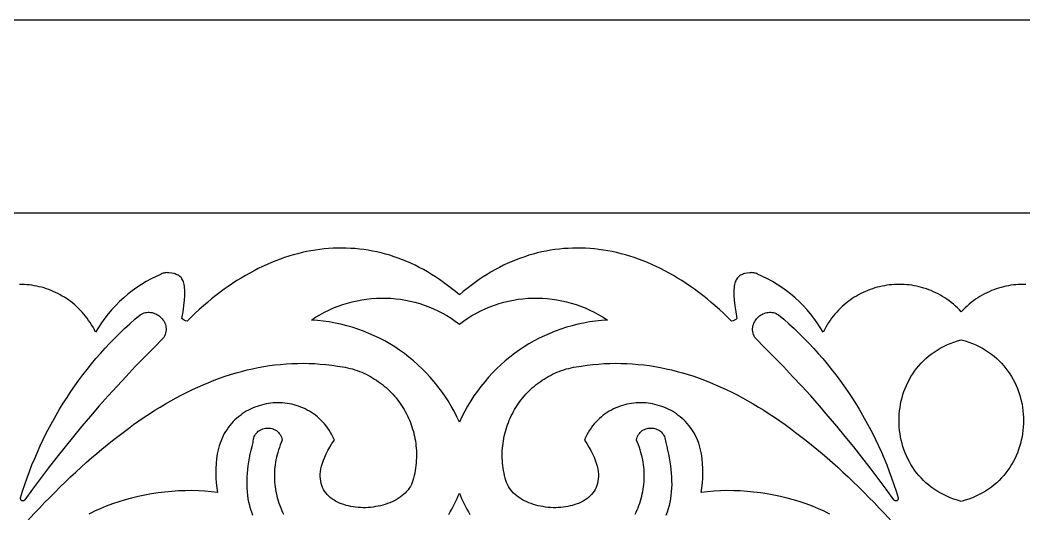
# Model space of a CAD drawing. Extents: x 1274 to 2074, y -191 to -51.
# Drawn here: x 1617.6 to 1747.8, y -114.6 to -50.5 of the extents above; entities that cross this region are included whole.
import ezdxf

# ---------------------------------------------------------------- set-up
doc = ezdxf.new("R2010")
doc.units = 0
doc.layers.add('LAYER_1', color=18, linetype='CONTINUOUS')

msp = doc.modelspace()

# ---------------------------------------------------------------- linework, layer by layer
at = {"layer": 'LAYER_1'}
for points in [[(2074.4, -190.54), (2074.4, -50.54), (1274.4, -50.54), (1274.4, -190.54)], [(1655.37, -89.43), (1655.92, -89.06), (1656.49, -88.73), (1657.06, -88.41), (1657.65, -88.13), (1658.24, -87.86), (1658.84, -87.62), (1659.44, -87.41), (1660.05, -87.22), (1660.67, -87.06), (1661.29, -86.92), (1661.91, -86.8), (1662.54, -86.71), (1663.17, -86.64), (1663.8, -86.6), (1664.43, -86.58), (1665.06, -86.58), (1665.69, -86.61), (1666.32, -86.67), (1666.95, -86.74), (1667.57, -86.85), (1668.19, -86.97), (1668.81, -87.12), (1669.42, -87.3), (1670.02, -87.5), (1670.62, -87.72), (1671.21, -87.96), (1671.79, -88.24), (1672.37, -88.53), (1672.94, -88.85), (1673.49, -89.19), (1674.04, -89.56), (1674.57, -89.94), (1675.1, -89.56), (1675.65, -89.19), (1676.2, -88.85), (1676.77, -88.53), (1677.34, -88.24), (1677.93, -87.96), (1678.52, -87.72), (1679.12, -87.5), (1679.72, -87.3), (1680.33, -87.12), (1680.95, -86.97), (1681.57, -86.85), (1682.19, -86.74), (1682.82, -86.67), (1683.45, -86.61), (1684.08, -86.58), (1684.71, -86.58), (1685.34, -86.6), (1685.97, -86.64), (1686.6, -86.71), (1687.23, -86.8), (1687.85, -86.92), (1688.47, -87.06), (1689.09, -87.22), (1689.7, -87.41), (1690.3, -87.62), (1690.9, -87.86), (1691.49, -88.13), (1692.07, -88.41), (1692.65, -88.73), (1693.21, -89.06), (1693.77, -89.43), (1692.99, -89.48), (1692.21, -89.56), (1691.45, -89.67), (1690.69, -89.81), (1689.93, -89.97), (1689.19, -90.16), (1688.45, -90.37), (1687.73, -90.61), (1687.01, -90.87), (1686.31, -91.15), (1685.61, -91.46), (1684.93, -91.79), (1684.26, -92.14), (1683.6, -92.52), (1682.96, -92.92), (1682.33, -93.34), (1681.71, -93.78), (1681.11, -94.24), (1680.52, -94.72), (1679.95, -95.22), (1679.4, -95.75), (1678.86, -96.29), (1678.35, -96.85), (1677.85, -97.42), (1677.36, -98.02), (1676.9, -98.63), (1676.46, -99.27), (1676.04, -99.91), (1675.64, -100.58), (1675.26, -101.26), (1674.9, -101.96), (1674.57, -102.67), (1674.23, -101.96), (1673.88, -101.26), (1673.5, -100.58), (1673.1, -99.91), (1672.68, -99.27), (1672.23, -98.63), (1671.77, -98.02), (1671.29, -97.42), (1670.79, -96.85), (1670.27, -96.29), (1669.74, -95.75), (1669.18, -95.22), (1668.61, -94.72), (1668.03, -94.24), (1667.43, -93.78), (1666.81, -93.34), (1666.18, -92.92), (1665.54, -92.52), (1664.88, -92.14), (1664.21, -91.79), (1663.52, -91.46), (1662.83, -91.15), (1662.12, -90.87), (1661.41, -90.61), (1660.68, -90.37), (1659.95, -90.16), (1659.2, -89.97), (1658.45, -89.81), (1657.69, -89.67), (1656.92, -89.56), (1656.15, -89.48)], [(1618.19, -112.73), (1618.16, -112.78), (1618.11, -112.82), (1618.06, -112.85), (1618.01, -112.87), (1617.96, -112.88), (1617.91, -112.88), (1617.86, -112.87), (1617.81, -112.85), (1617.77, -112.82), (1617.73, -112.79), (1617.69, -112.75), (1617.67, -112.7), (1617.65, -112.65), (1617.64, -112.6), (1617.64, -112.54), (1617.66, -112.48), (1617.92, -111.61), (1618.2, -110.75), (1618.5, -109.89), (1618.81, -109.05), (1619.13, -108.2), (1619.48, -107.37), (1619.83, -106.54), (1620.2, -105.72), (1620.59, -104.91), (1620.98, -104.11), (1621.4, -103.31), (1621.83, -102.52), (1622.27, -101.74), (1622.72, -100.97), (1623.19, -100.21), (1623.68, -99.45), (1624.17, -98.71), (1624.68, -97.97), (1625.21, -97.24), (1625.74, -96.53), (1626.29, -95.82), (1626.86, -95.12), (1627.43, -94.43), (1628.02, -93.76), (1628.62, -93.09), (1629.24, -92.44), (1629.86, -91.79), (1630.5, -91.16), (1631.15, -90.54), (1631.81, -89.93), (1632.49, -89.33), (1633.17, -88.74), (1633.33, -88.65), (1633.5, -88.57), (1633.67, -88.51), (1633.84, -88.46), (1634.01, -88.43), (1634.18, -88.42), (1634.35, -88.42), (1634.53, -88.43), (1634.7, -88.46), (1634.86, -88.5), (1635.03, -88.56), (1635.19, -88.62), (1635.34, -88.7), (1635.49, -88.79), (1635.64, -88.89), (1635.77, -89), (1635.9, -89.12), (1636.02, -89.25), (1636.12, -89.38), (1636.22, -89.53), (1636.31, -89.68), (1636.38, -89.84), (1636.44, -90.01), (1636.48, -90.18), (1636.51, -90.35), (1636.53, -90.54), (1636.53, -90.72), (1636.51, -90.91), (1636.47, -91.11), (1636.41, -91.31), (1636.33, -91.5), (1636.24, -91.71), (1636.16, -91.79), (1634.94, -93.01), (1633.72, -94.23), (1632.52, -95.47), (1631.33, -96.73), (1630.16, -97.99), (1629, -99.27), (1627.86, -100.56), (1626.72, -101.87), (1625.61, -103.18), (1624.5, -104.51), (1623.42, -105.85), (1622.34, -107.2), (1621.28, -108.57), (1620.24, -109.95), (1619.21, -111.33)], [(1712.9, -91.71), (1712.8, -91.5), (1712.72, -91.31), (1712.67, -91.11), (1712.63, -90.91), (1712.61, -90.72), (1712.61, -90.54), (1712.62, -90.35), (1712.65, -90.18), (1712.7, -90.01), (1712.76, -89.84), (1712.83, -89.68), (1712.92, -89.53), (1713.01, -89.38), (1713.12, -89.25), (1713.24, -89.12), (1713.36, -89), (1713.5, -88.89), (1713.64, -88.79), (1713.79, -88.7), (1713.95, -88.62), (1714.11, -88.56), (1714.27, -88.5), (1714.44, -88.46), (1714.61, -88.43), (1714.78, -88.42), (1714.96, -88.42), (1715.13, -88.43), (1715.3, -88.46), (1715.47, -88.51), (1715.64, -88.57), (1715.8, -88.65), (1715.96, -88.74), (1716.65, -89.33), (1717.32, -89.93), (1717.99, -90.54), (1718.64, -91.16), (1719.27, -91.79), (1719.9, -92.44), (1720.51, -93.09), (1721.12, -93.76), (1721.7, -94.43), (1722.28, -95.12), (1722.84, -95.82), (1723.39, -96.53), (1723.93, -97.24), (1724.45, -97.97), (1724.96, -98.71), (1725.46, -99.45), (1725.94, -100.21), (1726.41, -100.97), (1726.87, -101.74), (1727.31, -102.52), (1727.74, -103.31), (1728.15, -104.11), (1728.55, -104.91), (1728.94, -105.72), (1729.31, -106.54), (1729.66, -107.37), (1730, -108.2), (1730.33, -109.05), (1730.64, -109.89), (1730.93, -110.75), (1731.21, -111.61), (1731.48, -112.48), (1731.49, -112.54), (1731.5, -112.6), (1731.49, -112.65), (1731.47, -112.7), (1731.44, -112.75), (1731.41, -112.79), (1731.37, -112.82), (1731.33, -112.85), (1731.28, -112.87), (1731.23, -112.88), (1731.17, -112.88), (1731.12, -112.87), (1731.07, -112.85), (1731.02, -112.82), (1730.98, -112.78), (1730.94, -112.73), (1729.93, -111.33), (1728.9, -109.95), (1727.85, -108.57), (1726.79, -107.2), (1725.72, -105.85), (1724.63, -104.51), (1723.53, -103.18), (1722.41, -101.87), (1721.28, -100.56), (1720.14, -99.27), (1718.98, -97.99), (1717.8, -96.73), (1716.62, -95.47), (1715.41, -94.23), (1714.2, -93.01), (1712.97, -91.79)], [(1739.67, -112.93), (1739.18, -112.79), (1738.7, -112.64), (1738.23, -112.46), (1737.78, -112.27), (1737.35, -112.06), (1736.93, -111.84), (1736.53, -111.6), (1736.14, -111.35), (1735.77, -111.09), (1735.42, -110.81), (1735.08, -110.52), (1734.76, -110.21), (1734.45, -109.89), (1734.16, -109.57), (1733.88, -109.23), (1733.62, -108.88), (1733.38, -108.53), (1733.15, -108.16), (1732.94, -107.79), (1732.74, -107.41), (1732.56, -107.02), (1732.39, -106.63), (1732.24, -106.23), (1732.11, -105.82), (1731.99, -105.41), (1731.89, -105), (1731.8, -104.58), (1731.73, -104.16), (1731.67, -103.74), (1731.63, -103.31), (1731.61, -102.89), (1731.6, -102.46), (1731.61, -102.03), (1731.63, -101.61), (1731.67, -101.18), (1731.73, -100.76), (1731.8, -100.34), (1731.89, -99.92), (1731.99, -99.51), (1732.11, -99.1), (1732.24, -98.69), (1732.39, -98.29), (1732.56, -97.9), (1732.74, -97.51), (1732.94, -97.13), (1733.15, -96.76), (1733.38, -96.39), (1733.62, -96.04), (1733.88, -95.69), (1734.16, -95.35), (1734.45, -95.02), (1734.76, -94.71), (1735.08, -94.4), (1735.42, -94.11), (1735.77, -93.83), (1736.14, -93.57), (1736.53, -93.32), (1736.93, -93.08), (1737.35, -92.85), (1737.78, -92.65), (1738.23, -92.46), (1738.7, -92.28), (1739.18, -92.13), (1739.67, -91.99), (1740.17, -92.13), (1740.65, -92.28), (1741.12, -92.46), (1741.57, -92.65), (1742, -92.85), (1742.42, -93.08), (1742.82, -93.32), (1743.21, -93.57), (1743.58, -93.83), (1743.93, -94.11), (1744.27, -94.4), (1744.59, -94.71), (1744.9, -95.02), (1745.19, -95.35), (1745.47, -95.69), (1745.73, -96.04), (1745.97, -96.39), (1746.2, -96.76), (1746.41, -97.13), (1746.61, -97.51), (1746.79, -97.9), (1746.96, -98.29), (1747.11, -98.69), (1747.24, -99.1), (1747.36, -99.51), (1747.46, -99.92), (1747.55, -100.34), (1747.62, -100.76), (1747.67, -101.18), (1747.71, -101.61), (1747.74, -102.03), (1747.75, -102.46), (1747.74, -102.89), (1747.71, -103.31), (1747.67, -103.74), (1747.62, -104.16), (1747.55, -104.58), (1747.46, -105), (1747.36, -105.41), (1747.24, -105.82), (1747.11, -106.23), (1746.96, -106.63), (1746.79, -107.02), (1746.61, -107.41), (1746.41, -107.79), (1746.2, -108.16), (1745.97, -108.53), (1745.73, -108.88), (1745.47, -109.23), (1745.19, -109.57), (1744.9, -109.89), (1744.59, -110.21), (1744.27, -110.52), (1743.93, -110.81), (1743.58, -111.09), (1743.21, -111.35), (1742.82, -111.6), (1742.42, -111.84), (1742, -112.06), (1741.57, -112.27), (1741.12, -112.46), (1740.65, -112.64), (1740.17, -112.79)]]:
    msp.add_lwpolyline(points, close=True, dxfattribs=at)
for points in [[(1348.71, -75.54), (2000.1, -75.54)], [(1748.04, -84.81), (1747.72, -84.8), (1747.39, -84.81), (1747.07, -84.82), (1746.75, -84.84), (1746.43, -84.88), (1746.11, -84.92), (1745.79, -84.97), (1745.47, -85.04), (1745.15, -85.11), (1744.83, -85.19), (1744.52, -85.28), (1744.2, -85.38), (1743.89, -85.49), (1743.59, -85.61), (1743.28, -85.75), (1742.98, -85.89), (1742.68, -86.04), (1742.39, -86.2), (1742.1, -86.37), (1741.81, -86.55), (1741.52, -86.74), (1741.24, -86.94), (1740.97, -87.15), (1740.7, -87.38), (1740.44, -87.61), (1740.18, -87.85), (1739.92, -88.1), (1739.67, -88.37), (1739.43, -88.1), (1739.17, -87.85), (1738.91, -87.61), (1738.65, -87.38), (1738.38, -87.15), (1738.1, -86.94), (1737.82, -86.74), (1737.54, -86.55), (1737.25, -86.37), (1736.96, -86.2), (1736.67, -86.04), (1736.37, -85.89), (1736.07, -85.75), (1735.76, -85.61), (1735.45, -85.49), (1735.14, -85.38), (1734.83, -85.28), (1734.52, -85.19), (1734.2, -85.11), (1733.88, -85.04), (1733.56, -84.97), (1733.24, -84.92), (1732.92, -84.88), (1732.6, -84.84), (1732.28, -84.82), (1731.95, -84.81), (1731.63, -84.8), (1731.31, -84.81), (1730.99, -84.82), (1730.66, -84.84), (1730.34, -84.88), (1730.02, -84.92), (1729.71, -84.97), (1729.39, -85.03), (1729.07, -85.1), (1728.76, -85.18), (1728.45, -85.27), (1728.14, -85.37), (1727.84, -85.47), (1727.54, -85.59), (1727.24, -85.72), (1726.94, -85.85), (1726.65, -85.99), (1726.36, -86.14), (1726.08, -86.31), (1725.8, -86.48), (1725.52, -86.65), (1725.25, -86.84), (1724.98, -87.04), (1724.72, -87.24), (1724.47, -87.46), (1724.22, -87.68), (1723.98, -87.91), (1723.74, -88.15), (1723.51, -88.4), (1723.28, -88.65), (1723.07, -88.92), (1722.86, -89.19), (1722.65, -89.47), (1722.46, -89.76), (1722.27, -90.06), (1722.09, -90.37), (1721.92, -90.69), (1721.76, -91.01), (1721.38, -90.38), (1720.98, -89.78), (1720.55, -89.19), (1720.11, -88.62), (1719.64, -88.07), (1719.15, -87.54), (1718.64, -87.03), (1718.11, -86.54), (1717.56, -86.07), (1716.99, -85.63), (1716.41, -85.21), (1715.81, -84.81), (1715.19, -84.44), (1714.55, -84.09), (1713.91, -83.77), (1713.24, -83.47), (1713.12, -83.41), (1713, -83.36), (1712.88, -83.33), (1712.75, -83.3), (1712.63, -83.29), (1712.5, -83.28), (1712.37, -83.29), (1712.24, -83.31), (1711.89, -83.35), (1711.57, -83.41), (1711.42, -83.45), (1711.29, -83.5), (1711.15, -83.55), (1711.03, -83.61), (1710.92, -83.69), (1710.81, -83.77), (1710.72, -83.86), (1710.63, -83.96), (1710.54, -84.07), (1710.47, -84.2), (1710.41, -84.33), (1710.35, -84.49), (1710.3, -84.65), (1710.26, -84.83), (1710.23, -85.02), (1710.21, -85.24), (1710.19, -85.46), (1710.18, -85.71), (1710.18, -85.97), (1710.19, -86.25), (1710.23, -86.87), (1710.31, -87.57), (1710.41, -88.36), (1710.55, -89.24), (1710.42, -89.35), (1710.26, -89.44), (1710.08, -89.51), (1709.87, -89.56), (1709.35, -89.05), (1708.83, -88.55), (1708.3, -88.06), (1707.77, -87.59), (1707.24, -87.13), (1706.71, -86.69), (1706.17, -86.26), (1705.63, -85.84), (1705.08, -85.44), (1704.54, -85.06), (1703.99, -84.68), (1703.44, -84.32), (1702.88, -83.98), (1702.33, -83.65), (1701.77, -83.34), (1701.21, -83.03), (1700.65, -82.75), (1700.08, -82.48), (1699.52, -82.22), (1698.95, -81.98), (1698.39, -81.75), (1697.82, -81.53), (1697.25, -81.33), (1696.68, -81.15), (1696.11, -80.98), (1695.54, -80.83), (1694.96, -80.69), (1694.39, -80.56), (1693.82, -80.45), (1693.25, -80.35), (1692.67, -80.27), (1692.1, -80.21), (1691.53, -80.16), (1690.95, -80.12), (1690.38, -80.1), (1689.81, -80.09), (1689.24, -80.1), (1688.67, -80.13), (1688.1, -80.17), (1687.54, -80.22), (1686.97, -80.29), (1686.4, -80.38), (1685.84, -80.48), (1685.28, -80.59), (1684.72, -80.72), (1684.16, -80.87), (1683.6, -81.03), (1683.05, -81.21), (1682.5, -81.4), (1681.95, -81.61), (1681.4, -81.83), (1680.86, -82.07), (1680.31, -82.33), (1679.77, -82.6), (1679.24, -82.89), (1678.71, -83.19), (1678.18, -83.5), (1677.65, -83.84), (1677.13, -84.19), (1676.61, -84.55), (1676.09, -84.93), (1675.58, -85.33), (1675.07, -85.74), (1674.57, -86.17), (1674.06, -85.74), (1673.56, -85.33), (1673.04, -84.93), (1672.53, -84.55), (1672.01, -84.19), (1671.49, -83.84), (1670.96, -83.5), (1670.43, -83.19), (1669.9, -82.89), (1669.36, -82.6), (1668.82, -82.33), (1668.28, -82.07), (1667.74, -81.83), (1667.19, -81.61), (1666.64, -81.4), (1666.09, -81.21), (1665.53, -81.03), (1664.98, -80.87), (1664.42, -80.72), (1663.86, -80.59), (1663.3, -80.48), (1662.73, -80.38), (1662.17, -80.29), (1661.6, -80.22), (1661.03, -80.17), (1660.47, -80.13), (1659.9, -80.1), (1659.32, -80.09), (1658.75, -80.1), (1658.18, -80.12), (1657.61, -80.16), (1657.04, -80.21), (1656.46, -80.27), (1655.89, -80.35), (1655.32, -80.45), (1654.74, -80.56), (1654.17, -80.69), (1653.6, -80.83), (1653.03, -80.98), (1652.46, -81.15), (1651.89, -81.33), (1651.32, -81.53), (1650.75, -81.75), (1650.18, -81.98), (1649.62, -82.22), (1649.05, -82.48), (1648.49, -82.75), (1647.93, -83.03), (1647.37, -83.34), (1646.81, -83.65), (1646.25, -83.98), (1645.7, -84.32), (1645.15, -84.68), (1644.6, -85.06), (1644.05, -85.44), (1643.51, -85.84), (1642.97, -86.26), (1642.43, -86.69), (1641.9, -87.13), (1641.36, -87.59), (1640.83, -88.06), (1640.31, -88.55), (1639.79, -89.05), (1639.27, -89.56), (1639.06, -89.51), (1638.88, -89.44), (1638.72, -89.35), (1638.58, -89.24), (1638.72, -88.36), (1638.83, -87.57), (1638.9, -86.87), (1638.94, -86.25), (1638.95, -85.97), (1638.95, -85.71), (1638.94, -85.46), (1638.93, -85.24), (1638.91, -85.02), (1638.87, -84.83), (1638.83, -84.65), (1638.79, -84.49), (1638.73, -84.33), (1638.66, -84.2), (1638.59, -84.07), (1638.51, -83.96), (1638.42, -83.86), (1638.32, -83.77), (1638.22, -83.69), (1638.1, -83.61), (1637.98, -83.55), (1637.85, -83.5), (1637.71, -83.45), (1637.56, -83.41), (1637.25, -83.35), (1636.89, -83.31), (1636.77, -83.29), (1636.64, -83.28), (1636.51, -83.29), (1636.38, -83.3), (1636.26, -83.33), (1636.13, -83.36), (1636.01, -83.41), (1635.89, -83.47), (1635.23, -83.77), (1634.58, -84.09), (1633.95, -84.44), (1633.33, -84.81), (1632.73, -85.21), (1632.14, -85.63), (1631.58, -86.07), (1631.03, -86.54), (1630.5, -87.03), (1629.99, -87.54), (1629.5, -88.07), (1629.03, -88.62), (1628.58, -89.19), (1628.16, -89.78), (1627.76, -90.38), (1627.38, -91.01), (1627.22, -90.69), (1627.05, -90.37), (1626.87, -90.06), (1626.68, -89.76), (1626.48, -89.47), (1626.28, -89.19), (1626.07, -88.92), (1625.85, -88.65), (1625.63, -88.4), (1625.4, -88.15), (1625.16, -87.91), (1624.92, -87.68), (1624.67, -87.46), (1624.41, -87.24), (1624.15, -87.04), (1623.89, -86.84), (1623.62, -86.65), (1623.34, -86.48), (1623.06, -86.31), (1622.78, -86.14), (1622.49, -85.99), (1622.2, -85.85), (1621.9, -85.72), (1621.6, -85.59), (1621.3, -85.47), (1620.99, -85.37), (1620.69, -85.27), (1620.37, -85.18), (1620.06, -85.1), (1619.75, -85.03), (1619.43, -84.97), (1619.11, -84.92), (1618.79, -84.88), (1618.47, -84.84), (1618.15, -84.82), (1617.83, -84.81), (1617.51, -84.8)], [(1618.09, -115.96), (1619.43, -114.51), (1620.1, -113.8), (1620.77, -113.1), (1621.45, -112.42), (1622.12, -111.74), (1622.79, -111.07), (1623.47, -110.42), (1624.14, -109.77), (1624.82, -109.14), (1625.5, -108.52), (1626.17, -107.91), (1626.85, -107.31), (1627.53, -106.73), (1628.21, -106.15), (1628.89, -105.59), (1629.57, -105.05), (1630.26, -104.51), (1630.94, -103.99), (1631.63, -103.48), (1632.31, -102.98), (1633, -102.5), (1633.69, -102.03), (1634.38, -101.57), (1635.07, -101.13), (1635.76, -100.7), (1636.46, -100.29), (1637.15, -99.89), (1637.85, -99.51), (1638.55, -99.14), (1639.24, -98.78), (1639.94, -98.44), (1640.65, -98.12), (1641.35, -97.81), (1642.05, -97.51), (1642.76, -97.23), (1643.47, -96.97), (1644.18, -96.72), (1644.89, -96.49), (1645.6, -96.28), (1646.32, -96.08), (1647.03, -95.9), (1647.75, -95.73), (1648.47, -95.59), (1649.19, -95.46), (1649.92, -95.34), (1650.64, -95.25), (1651.37, -95.17), (1652.1, -95.11), (1652.83, -95.06), (1653.56, -95.04), (1654.3, -95.03), (1655.04, -95.05), (1655.78, -95.08), (1656.52, -95.13), (1657.26, -95.19), (1658.01, -95.28), (1658.76, -95.39), (1659.09, -95.43), (1659.42, -95.48), (1659.74, -95.54), (1660.06, -95.61), (1660.38, -95.69), (1660.69, -95.77), (1661, -95.87), (1661.31, -95.97), (1661.61, -96.08), (1661.9, -96.2), (1662.19, -96.33), (1662.48, -96.46), (1662.76, -96.6), (1663.04, -96.75), (1663.31, -96.91), (1663.58, -97.07), (1663.84, -97.24), (1664.09, -97.42), (1664.34, -97.6), (1664.59, -97.79), (1664.83, -97.98), (1665.06, -98.19), (1665.29, -98.39), (1665.52, -98.61), (1665.73, -98.83), (1665.94, -99.05), (1666.15, -99.28), (1666.35, -99.52), (1666.54, -99.76), (1666.73, -100), (1666.9, -100.25), (1667.08, -100.51), (1667.24, -100.77), (1667.4, -101.03), (1667.55, -101.3), (1667.7, -101.57), (1667.84, -101.85), (1667.97, -102.13), (1668.09, -102.41), (1668.21, -102.7), (1668.32, -102.99), (1668.42, -103.28), (1668.51, -103.58), (1668.6, -103.88), (1668.68, -104.18), (1668.75, -104.48), (1668.81, -104.79), (1668.86, -105.1), (1668.91, -105.41), (1668.94, -105.72), (1668.97, -106.04), (1668.99, -106.36), (1669, -106.68), (1669.01, -106.99), (1669, -107.32), (1668.98, -107.64), (1668.96, -107.96), (1668.93, -108.28), (1668.88, -108.61), (1668.83, -108.93), (1668.77, -109.26), (1668.7, -109.58), (1668.62, -109.91), (1668.53, -110.24), (1668.44, -110.5), (1668.34, -110.75), (1668.21, -110.99), (1668.07, -111.22), (1667.91, -111.44), (1667.73, -111.65), (1667.54, -111.86), (1667.33, -112.05), (1667.11, -112.23), (1666.88, -112.41), (1666.63, -112.57), (1666.38, -112.72), (1666.11, -112.86), (1665.83, -112.99), (1665.55, -113.12), (1665.26, -113.23), (1664.96, -113.33), (1664.65, -113.42), (1664.34, -113.5), (1664.02, -113.56), (1663.7, -113.62), (1663.38, -113.67), (1663.05, -113.71), (1662.73, -113.73), (1662.4, -113.75), (1662.08, -113.75), (1661.75, -113.74), (1661.43, -113.72), (1661.11, -113.69), (1660.79, -113.65), (1660.48, -113.59), (1660.18, -113.53), (1659.88, -113.45), (1659.59, -113.36), (1659.3, -113.26), (1659.03, -113.15), (1658.76, -113.03), (1658.51, -112.89), (1658.27, -112.75), (1658.04, -112.59), (1657.82, -112.42), (1657.61, -112.23), (1657.43, -112.04), (1657.25, -111.83), (1657.09, -111.61), (1656.96, -111.38), (1656.83, -111.13), (1656.73, -110.87), (1656.65, -110.6), (1656.59, -110.32), (1656.55, -110.02), (1656.53, -109.71), (1656.53, -109.39), (1656.56, -109.06), (1656.62, -108.71), (1656.7, -108.35), (1656.8, -107.97), (1656.94, -107.59), (1657.1, -107.19), (1657.29, -106.77), (1657.51, -106.35), (1657.76, -105.91), (1658.04, -105.45), (1658.36, -104.98), (1658.2, -104.65), (1658.04, -104.32), (1657.87, -104.01), (1657.68, -103.72), (1657.49, -103.43), (1657.28, -103.16), (1657.07, -102.89), (1656.85, -102.65), (1656.62, -102.41), (1656.39, -102.18), (1656.15, -101.97), (1655.9, -101.77), (1655.64, -101.58), (1655.38, -101.4), (1655.11, -101.24), (1654.84, -101.09), (1654.57, -100.94), (1654.28, -100.82), (1654, -100.7), (1653.71, -100.59), (1653.42, -100.5), (1653.12, -100.41), (1652.83, -100.34), (1652.53, -100.28), (1652.22, -100.23), (1651.92, -100.2), (1651.62, -100.17), (1651.31, -100.16), (1651.01, -100.15), (1650.7, -100.16), (1650.4, -100.18), (1650.1, -100.21), (1649.8, -100.25), (1649.5, -100.3), (1649.2, -100.37), (1648.9, -100.44), (1648.61, -100.53), (1648.32, -100.62), (1648.03, -100.73), (1647.75, -100.85), (1647.47, -100.97), (1647.2, -101.11), (1646.93, -101.26), (1646.67, -101.42), (1646.41, -101.59), (1646.16, -101.78), (1645.92, -101.97), (1645.68, -102.17), (1645.45, -102.38), (1645.23, -102.6), (1645.02, -102.84), (1644.81, -103.08), (1644.61, -103.33), (1644.43, -103.6), (1644.25, -103.87), (1644.08, -104.15), (1643.93, -104.45), (1643.78, -104.75), (1643.65, -105.07), (1643.52, -105.39), (1643.41, -105.72), (1643.31, -106.07), (1643.23, -106.42), (1643.15, -106.78), (1643.07, -107.4), (1643.01, -108.03), (1642.98, -108.66), (1642.97, -109.28), (1642.99, -109.91), (1643.03, -110.54), (1643.1, -111.16), (1643.19, -111.78), (1642.38, -111.68), (1641.55, -111.61), (1640.71, -111.56), (1639.85, -111.54), (1638.99, -111.55), (1638.12, -111.58), (1637.25, -111.64), (1636.38, -111.72), (1635.5, -111.83), (1634.63, -111.96), (1633.76, -112.12), (1632.9, -112.3), (1632.05, -112.5), (1631.21, -112.73), (1630.38, -112.99), (1629.56, -113.26), (1628.77, -113.56), (1627.99, -113.88), (1627.24, -114.22), (1626.87, -114.4), (1626.5, -114.59)], [(1722.63, -114.59), (1722.27, -114.4), (1721.9, -114.22), (1721.15, -113.88), (1720.37, -113.56), (1719.57, -113.26), (1718.76, -112.99), (1717.93, -112.73), (1717.09, -112.5), (1716.23, -112.3), (1715.37, -112.12), (1714.51, -111.96), (1713.63, -111.83), (1712.76, -111.72), (1711.88, -111.64), (1711.01, -111.58), (1710.15, -111.55), (1709.28, -111.54), (1708.43, -111.56), (1707.59, -111.61), (1706.76, -111.68), (1705.95, -111.78), (1706.04, -111.16), (1706.1, -110.54), (1706.14, -109.91), (1706.16, -109.28), (1706.15, -108.66), (1706.12, -108.03), (1706.07, -107.4), (1705.98, -106.78), (1705.91, -106.42), (1705.82, -106.07), (1705.73, -105.72), (1705.61, -105.39), (1705.49, -105.07), (1705.36, -104.75), (1705.21, -104.45), (1705.05, -104.15), (1704.89, -103.87), (1704.71, -103.6), (1704.52, -103.33), (1704.33, -103.08), (1704.12, -102.84), (1703.91, -102.6), (1703.68, -102.38), (1703.46, -102.17), (1703.22, -101.97), (1702.97, -101.78), (1702.72, -101.59), (1702.47, -101.42), (1702.2, -101.26), (1701.94, -101.11), (1701.66, -100.97), (1701.39, -100.85), (1701.1, -100.73), (1700.82, -100.62), (1700.53, -100.53), (1700.23, -100.44), (1699.94, -100.37), (1699.64, -100.3), (1699.34, -100.25), (1699.04, -100.21), (1698.74, -100.18), (1698.43, -100.16), (1698.13, -100.15), (1697.82, -100.16), (1697.52, -100.17), (1697.21, -100.2), (1696.91, -100.23), (1696.61, -100.28), (1696.31, -100.34), (1696.01, -100.41), (1695.72, -100.5), (1695.43, -100.59), (1695.14, -100.7), (1694.85, -100.82), (1694.57, -100.94), (1694.29, -101.09), (1694.02, -101.24), (1693.76, -101.4), (1693.49, -101.58), (1693.24, -101.77), (1692.99, -101.97), (1692.75, -102.18), (1692.51, -102.41), (1692.28, -102.65), (1692.06, -102.89), (1691.85, -103.16), (1691.65, -103.43), (1691.46, -103.72), (1691.27, -104.01), (1691.1, -104.32), (1690.93, -104.65), (1690.78, -104.98), (1691.09, -105.45), (1691.38, -105.91), (1691.63, -106.35), (1691.85, -106.77), (1692.04, -107.19), (1692.2, -107.59), (1692.33, -107.97), (1692.44, -108.35), (1692.52, -108.71), (1692.57, -109.06), (1692.6, -109.39), (1692.61, -109.71), (1692.59, -110.02), (1692.55, -110.32), (1692.49, -110.6), (1692.4, -110.87), (1692.3, -111.13), (1692.18, -111.38), (1692.04, -111.61), (1691.88, -111.83), (1691.71, -112.04), (1691.52, -112.23), (1691.32, -112.42), (1691.1, -112.59), (1690.87, -112.75), (1690.63, -112.89), (1690.37, -113.03), (1690.11, -113.15), (1689.83, -113.26), (1689.55, -113.36), (1689.26, -113.45), (1688.96, -113.53), (1688.65, -113.59), (1688.34, -113.65), (1688.03, -113.69), (1687.71, -113.72), (1687.39, -113.74), (1687.06, -113.75), (1686.74, -113.75), (1686.41, -113.73), (1686.08, -113.71), (1685.76, -113.67), (1685.43, -113.62), (1685.11, -113.56), (1684.8, -113.5), (1684.49, -113.42), (1684.18, -113.33), (1683.88, -113.23), (1683.59, -113.12), (1683.3, -112.99), (1683.03, -112.86), (1682.76, -112.72), (1682.5, -112.57), (1682.26, -112.41), (1682.02, -112.23), (1681.8, -112.05), (1681.6, -111.86), (1681.41, -111.65), (1681.23, -111.44), (1681.07, -111.22), (1680.93, -110.99), (1680.8, -110.75), (1680.7, -110.5), (1680.61, -110.24), (1680.52, -109.91), (1680.44, -109.58), (1680.37, -109.26), (1680.3, -108.93), (1680.25, -108.61), (1680.21, -108.28), (1680.18, -107.96), (1680.15, -107.64), (1680.14, -107.32), (1680.13, -106.99), (1680.13, -106.68), (1680.14, -106.36), (1680.16, -106.04), (1680.19, -105.72), (1680.23, -105.41), (1680.28, -105.1), (1680.33, -104.79), (1680.39, -104.48), (1680.46, -104.18), (1680.54, -103.88), (1680.62, -103.58), (1680.72, -103.28), (1680.82, -102.99), (1680.93, -102.7), (1681.04, -102.41), (1681.17, -102.13), (1681.3, -101.85), (1681.44, -101.57), (1681.58, -101.3), (1681.73, -101.03), (1681.89, -100.77), (1682.06, -100.51), (1682.23, -100.25), (1682.41, -100), (1682.6, -99.76), (1682.79, -99.52), (1682.99, -99.28), (1683.19, -99.05), (1683.4, -98.83), (1683.62, -98.61), (1683.84, -98.39), (1684.07, -98.19), (1684.31, -97.98), (1684.55, -97.79), (1684.79, -97.6), (1685.04, -97.42), (1685.3, -97.24), (1685.56, -97.07), (1685.83, -96.91), (1686.1, -96.75), (1686.38, -96.6), (1686.66, -96.46), (1686.94, -96.33), (1687.23, -96.2), (1687.53, -96.08), (1687.83, -95.97), (1688.13, -95.87), (1688.44, -95.77), (1688.76, -95.69), (1689.07, -95.61), (1689.39, -95.54), (1689.72, -95.48), (1690.05, -95.43), (1690.38, -95.39), (1691.13, -95.28), (1691.87, -95.19), (1692.62, -95.13), (1693.36, -95.08), (1694.1, -95.05), (1694.84, -95.03), (1695.57, -95.04), (1696.31, -95.06), (1697.04, -95.11), (1697.77, -95.17), (1698.49, -95.25), (1699.22, -95.34), (1699.94, -95.46), (1700.66, -95.59), (1701.38, -95.73), (1702.1, -95.9), (1702.82, -96.08), (1703.53, -96.28), (1704.25, -96.49), (1704.96, -96.72), (1705.67, -96.97), (1706.38, -97.23), (1707.08, -97.51), (1707.79, -97.81), (1708.49, -98.12), (1709.19, -98.44), (1709.89, -98.78), (1710.59, -99.14), (1711.29, -99.51), (1711.99, -99.89), (1712.68, -100.29), (1713.37, -100.7), (1714.07, -101.13), (1714.76, -101.57), (1715.45, -102.03), (1716.14, -102.5), (1716.82, -102.98), (1717.51, -103.48), (1718.19, -103.99), (1718.88, -104.51), (1719.56, -105.05), (1720.24, -105.59), (1720.93, -106.15), (1721.61, -106.73), (1722.29, -107.31), (1722.96, -107.91), (1723.64, -108.52), (1724.32, -109.14), (1724.99, -109.77), (1725.67, -110.42), (1726.34, -111.07), (1727.02, -111.74), (1727.69, -112.42), (1728.36, -113.1), (1729.04, -113.8), (1729.71, -114.51), (1731.05, -115.96)], [(1647.79, -114.75), (1647.63, -114.34), (1647.49, -113.91), (1647.37, -113.48), (1647.27, -113.04), (1647.19, -112.59), (1647.12, -112.14), (1647.08, -111.68), (1647.05, -111.21), (1647.03, -110.74), (1647.03, -110.26), (1647.05, -109.78), (1647.08, -109.29), (1647.13, -108.8), (1647.19, -108.31), (1647.26, -107.81), (1647.34, -107.31), (1647.44, -106.81), (1647.55, -106.31), (1647.67, -105.81), (1647.81, -105.3), (1647.82, -105.09), (1647.86, -104.9), (1647.91, -104.71), (1647.97, -104.54), (1648.05, -104.38), (1648.14, -104.23), (1648.25, -104.09), (1648.37, -103.97), (1648.49, -103.85), (1648.63, -103.76), (1648.77, -103.67), (1648.92, -103.6), (1649.08, -103.54), (1649.24, -103.49), (1649.4, -103.46), (1649.56, -103.44), (1649.73, -103.43), (1649.9, -103.44), (1650.06, -103.46), (1650.23, -103.49), (1650.38, -103.54), (1650.54, -103.6), (1650.69, -103.67), (1650.83, -103.76), (1650.97, -103.87), (1651.09, -103.99), (1651.21, -104.12), (1651.31, -104.26), (1651.41, -104.42), (1651.48, -104.6), (1651.55, -104.79), (1651.6, -104.99), (1651.46, -105.31), (1651.33, -105.62), (1651.22, -105.94), (1651.11, -106.26), (1651.01, -106.58), (1650.92, -106.9), (1650.85, -107.22), (1650.78, -107.54), (1650.72, -107.86), (1650.68, -108.18), (1650.64, -108.5), (1650.61, -108.82), (1650.59, -109.14), (1650.59, -109.46), (1650.59, -109.78), (1650.59, -110.1), (1650.61, -110.41), (1650.64, -110.73), (1650.68, -111.04), (1650.72, -111.35), (1650.78, -111.66), (1650.84, -111.97), (1650.91, -112.27), (1650.99, -112.57), (1651.08, -112.87), (1651.17, -113.17), (1651.28, -113.46), (1651.39, -113.75), (1651.51, -114.04), (1651.64, -114.32), (1651.77, -114.6)], [(1697.37, -114.6), (1697.5, -114.32), (1697.63, -114.04), (1697.75, -113.75), (1697.86, -113.46), (1697.96, -113.17), (1698.06, -112.87), (1698.15, -112.57), (1698.23, -112.27), (1698.3, -111.97), (1698.36, -111.66), (1698.41, -111.35), (1698.46, -111.04), (1698.5, -110.73), (1698.52, -110.41), (1698.54, -110.1), (1698.55, -109.78), (1698.55, -109.46), (1698.54, -109.14), (1698.52, -108.82), (1698.5, -108.5), (1698.46, -108.18), (1698.41, -107.86), (1698.35, -107.54), (1698.29, -107.22), (1698.21, -106.9), (1698.12, -106.58), (1698.03, -106.26), (1697.92, -105.94), (1697.8, -105.62), (1697.68, -105.31), (1697.54, -104.99), (1697.59, -104.79), (1697.65, -104.6), (1697.73, -104.42), (1697.82, -104.26), (1697.93, -104.12), (1698.04, -103.99), (1698.17, -103.87), (1698.3, -103.76), (1698.45, -103.67), (1698.6, -103.6), (1698.75, -103.54), (1698.91, -103.49), (1699.07, -103.46), (1699.24, -103.44), (1699.41, -103.43), (1699.57, -103.44), (1699.74, -103.46), (1699.9, -103.49), (1700.06, -103.54), (1700.21, -103.6), (1700.36, -103.67), (1700.51, -103.76), (1700.64, -103.85), (1700.77, -103.97), (1700.89, -104.09), (1700.99, -104.23), (1701.08, -104.38), (1701.16, -104.54), (1701.23, -104.71), (1701.28, -104.9), (1701.31, -105.09), (1701.33, -105.3), (1701.46, -105.81), (1701.58, -106.31), (1701.69, -106.81), (1701.79, -107.31), (1701.88, -107.81), (1701.95, -108.31), (1702.01, -108.8), (1702.06, -109.29), (1702.09, -109.78), (1702.1, -110.26), (1702.11, -110.74), (1702.09, -111.21), (1702.06, -111.68), (1702.01, -112.14), (1701.95, -112.59), (1701.87, -113.04), (1701.77, -113.48), (1701.65, -113.91), (1701.51, -114.34), (1701.35, -114.75)], [(1673.19, -114.62), (1673.39, -114.29), (1673.59, -113.96), (1673.77, -113.62), (1673.95, -113.27), (1674.11, -112.92), (1674.27, -112.57), (1674.43, -112.21), (1674.57, -111.85), (1674.71, -112.21), (1674.86, -112.57), (1675.02, -112.92), (1675.19, -113.27), (1675.37, -113.62), (1675.55, -113.96), (1675.74, -114.29), (1675.94, -114.62)]]:
    msp.add_lwpolyline(points, dxfattribs=at)

doc.saveas('drawing.dxf')
